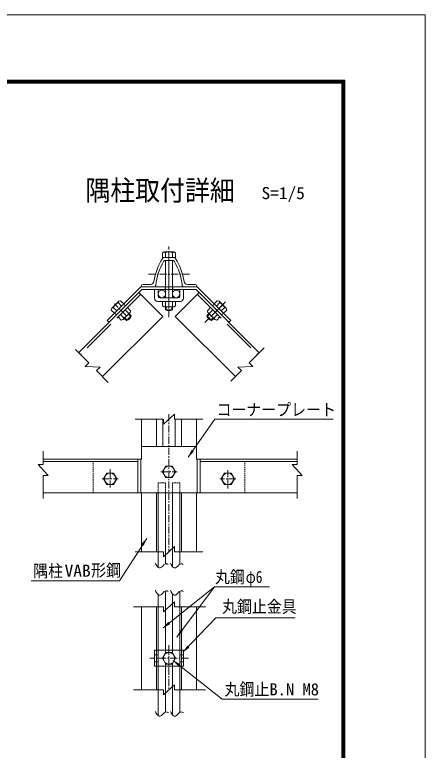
# Model space of a CAD drawing. Units: millimetres, scale not verified, with parts at other scales. Extents: x -4455 to 4455, y -3150 to 3150.
# Drawn here: x 2993 to 4455, y 531 to 3150 of the extents above; entities that cross this region are included whole.
import ezdxf
from ezdxf.enums import TextEntityAlignment as Align

# ---------------------------------------------------------------- set-up
doc = ezdxf.new("R2010")
doc.units = ezdxf.units.MM
doc.header["$LTSCALE"] = 20
for name, pattern in [('DASHED', [7.5, 6, -1.5]), ('USER1', [2, 1.25, -0.25, 0.25, -0.25]), ('USER2', [0.375, 0.25, -0.125]), ('USER4', [4.7625, 3.175, -1.5875])]:
    doc.linetypes.add(name, pattern=pattern)
doc.layers.add('0-3_7詳細', color=7, linetype='Continuous', lineweight=18)
doc.layers.add('0-E_D-TTL', color=7, linetype='Continuous', lineweight=18)
doc.styles.add('ＭＳ ゴシック', font='')
doc.styles.get('ＭＳ ゴシック').set_extended_font_data('MS Gothic')

msp = doc.modelspace()

# ---------------------------------------------------------------- linework, layer by layer
at = {"layer": '0-3_7詳細'}
for p, q in [((3524.71, 2305.48), (3518.83, 2302.09)), ((3524.71, 2305.48), (3559.99, 2305.48)), ((3559.99, 2305.48), (3565.87, 2302.09)), ((3518.83, 2302.09), (3518.83, 2286.28)), ((3518.83, 2286.28), (3565.87, 2286.28)), ((3542.35, 2286.28), (3519.85, 2286.28)), ((3559.13, 2286.28), (3525.56, 2286.28)), ((3530.35, 2302.09), (3530.35, 2286.28)), ((3554.35, 2302.09), (3554.35, 2286.28)), ((3565.87, 2302.09), (3565.87, 2286.28)), ((3529.78, 2275.78), (3554.91, 2275.78)), ((3530.35, 2275.78), (3530.35, 2141.68)), ((3554.35, 2275.78), (3554.35, 2141.68)), ((3441.85, 2181.28), (3322.36, 2061.8)), ((3642.85, 2181.28), (3441.85, 2181.28)), ((3444.85, 2185.78), (3444.85, 2181.28)), ((3489.61, 2181.28), (3444.85, 2181.28)), ((3476.51, 2190.28), (3449.35, 2190.28)), ((3595.08, 2181.28), (3639.85, 2181.28)), ((3608.18, 2190.28), (3635.35, 2190.28)), ((3639.85, 2185.78), (3639.85, 2181.28)), ((3642.85, 2181.28), (3762.33, 2061.8)), ((3445.82, 2171.68), (3220.7, 1946.56)), ((3445.82, 2171.68), (3329.15, 2055.01)), ((3520.07, 2076.22), (3435.22, 2161.07)), ((3638.87, 2171.68), (3445.82, 2171.68)), ((3564.62, 2076.22), (3649.48, 2161.07)), ((3638.87, 2171.68), (3863.99, 1946.56)), ((3638.87, 2171.68), (3755.54, 2055.01)), ((3363.69, 2130.27), (3338.74, 2105.33)), ((3362.1, 2123.88), (3373.27, 2112.71)), ((3363.69, 2130.27), (3370.24, 2132.03)), ((3370.24, 2132.03), (3381.42, 2120.85)), ((3565.87, 2129.08), (3518.83, 2129.08)), ((3518.83, 2113.21), (3518.83, 2129.08)), ((3530.35, 2111.94), (3530.35, 2129.08)), ((3554.35, 2111.94), (3554.35, 2129.08)), ((3565.87, 2113.21), (3565.87, 2129.08)), ((3714.45, 2132.03), (3703.27, 2120.85)), ((3722.59, 2123.88), (3711.42, 2112.71)), ((3721.01, 2130.27), (3714.45, 2132.03)), ((3721.01, 2130.27), (3745.95, 2105.33)), ((3338.74, 2105.33), (3336.98, 2098.77)), ((3336.98, 2098.77), (3348.16, 2087.59)), ((3345.13, 2106.91), (3356.3, 2095.74)), ((3381.42, 2120.85), (3348.16, 2087.59)), ((3361.31, 2074.44), (3394.57, 2107.7)), ((3398.55, 2087.43), (3386.43, 2099.56)), ((3405.8, 2096.48), (3394.57, 2107.7)), ((3404.07, 2090.05), (3405.8, 2096.48)), ((3524.59, 2109.88), (3518.83, 2113.21)), ((3560.11, 2109.88), (3524.59, 2109.88)), ((3530.35, 2109.88), (3530.35, 2099.22)), ((3554.35, 2099.22), (3530.35, 2099.22)), ((3554.35, 2109.88), (3554.35, 2099.22)), ((3560.11, 2109.88), (3565.87, 2113.21)), ((3678.9, 2096.48), (3690.12, 2107.7)), ((3680.62, 2090.05), (3678.9, 2096.48)), ((3686.15, 2087.43), (3698.27, 2099.56)), ((3723.38, 2074.44), (3690.12, 2107.7)), ((3703.27, 2120.85), (3736.54, 2087.59)), ((3739.57, 2106.91), (3728.39, 2095.74)), ((3747.71, 2098.77), (3736.54, 2087.59)), ((3745.95, 2105.33), (3747.71, 2098.77)), ((3520.07, 2076.22), (3305.56, 1861.71)), ((3372.53, 2063.21), (3361.31, 2074.44)), ((3381.58, 2070.46), (3369.46, 2082.58)), ((3378.96, 2064.94), (3404.07, 2090.05)), ((3390.57, 2061.47), (3407.54, 2078.44)), ((3400, 2085.98), (3407.54, 2078.44)), ((3564.62, 2076.22), (3779.14, 1861.71)), ((3684.69, 2085.98), (3677.15, 2078.44)), ((3694.12, 2061.47), (3677.15, 2078.44)), ((3705.73, 2064.94), (3680.62, 2090.05)), ((3703.12, 2070.46), (3715.24, 2082.58)), ((3712.16, 2063.21), (3723.38, 2074.44)), ((3329.15, 2055.01), (3322.36, 2061.8)), ((3378.96, 2064.94), (3372.53, 2063.21)), ((3383.03, 2069.01), (3390.57, 2061.47)), ((3701.66, 2069.01), (3694.12, 2061.47)), ((3705.73, 2064.94), (3712.16, 2063.21)), ((3755.54, 2055.01), (3762.33, 2061.8)), ((3444.85, 1710.45), (3444.85, 1567.96)), ((3639.85, 1710.45), (3639.85, 1567.96)), ((3444.85, 1612.96), (3639.85, 1612.96)), ((3444.85, 1567.96), (3094.1, 1567.96)), ((3431.24, 1558.96), (3094.1, 1558.96)), ((3431.24, 1567.96), (3431.24, 1447.96)), ((3441.85, 1567.96), (3441.85, 1447.96)), ((3639.85, 1567.96), (3998.45, 1567.96)), ((3642.85, 1567.96), (3642.85, 1447.96)), ((3653.45, 1567.96), (3653.45, 1447.96)), ((3653.45, 1558.96), (3996.2, 1558.96)), ((3470.26, 1447.96), (3094.1, 1447.96)), ((3444.85, 1447.96), (3444.85, 1238.3)), ((3444.85, 1447.96), (3639.85, 1447.96)), ((3503.4, 1447.96), (3503.4, 1182.41)), ((3530.4, 1447.96), (3530.4, 1194.78)), ((3554.3, 1447.96), (3554.3, 1185.18)), ((3581.3, 1447.96), (3581.3, 1193.79)), ((3616.69, 1447.96), (3998.45, 1447.96)), ((3639.85, 1447.96), (3639.85, 1238.3)), ((3503.4, 887.04), (3503.4, 1085.98)), ((3530.4, 887.04), (3530.4, 1098.35)), ((3554.3, 887.04), (3554.3, 1088.75)), ((3581.3, 887.04), (3581.3, 1097.36)), ((3444.85, 1042.21), (3444.85, 746.08)), ((3639.85, 1042.21), (3639.85, 746.08)), ((3593.95, 887.04), (3490.75, 887.04)), ((3490.75, 887.04), (3490.75, 830.04)), ((3593.95, 887.04), (3593.95, 830.04)), ((3593.95, 830.04), (3490.75, 830.04)), ((3503.4, 830.04), (3503.4, 654.72)), ((3530.4, 830.04), (3530.4, 667.1)), ((3554.3, 830.04), (3554.3, 657.5)), ((3581.3, 830.04), (3581.3, 666.11))]:
    msp.add_line(p, q, dxfattribs=at)
at = {"layer": '0-3_7詳細', "color": 1, "linetype": 'USER1'}
for p, q in [((3542.35, 2073.83), (3542.35, 2325.61)), ((3542.35, 2304.3), (3542.35, 2145.72)), ((3542.35, 2289.08), (3542.35, 2157.46)), ((3542.35, 2257.1), (3542.35, 2109.78)), ((3614.89, 2226.58), (3468.17, 2226.58)), ((3542.35, 2242.01), (3542.35, 2109.78)), ((3542.35, 2152.95), (3542.35, 2118.56)), ((3669.8, 2054.12), (3744.79, 2129.1)), ((3389.3, 2079.71), (3348.13, 2120.88)), ((3389.3, 2079.71), (3348.13, 2120.88)), ((3695.39, 2079.71), (3736.56, 2120.88)), ((3695.39, 2079.71), (3736.56, 2120.88)), ((3542.35, 1727.86), (3542.35, 1238.3)), ((3332.87, 1532.14), (3332.87, 1462.75)), ((3332.87, 1521.92), (3332.87, 1474.08)), ((3513.79, 1522.96), (3570.91, 1522.96)), ((3751.82, 1463.77), (3751.82, 1533.16)), ((3751.82, 1473.99), (3751.82, 1521.83)), ((3304.31, 1497.96), (3361.43, 1497.96)), ((3780.38, 1497.96), (3723.26, 1497.96)), ((3542.35, 904.94), (3542.35, 746.08)), ((3542.35, 896.67), (3542.35, 820.1)), ((3611.89, 858.54), (3474.54, 858.54))]:
    msp.add_line(p, q, dxfattribs=at)
at = {"layer": '0-3_7詳細', "color": 1, "linetype": 'USER2'}
for p, q in [((3528.85, 2181.28), (3528.85, 2171.68)), ((3555.85, 2181.28), (3555.85, 2171.68)), ((3387.49, 2113.34), (3380.7, 2120.13)), ((3387.49, 2113.34), (3380.7, 2120.13)), ((3697.21, 2113.34), (3703.99, 2120.13)), ((3697.21, 2113.34), (3703.99, 2120.13)), ((3355.67, 2081.52), (3348.88, 2088.31)), ((3355.67, 2081.52), (3348.88, 2088.31)), ((3729.03, 2081.52), (3735.81, 2088.31)), ((3729.03, 2081.52), (3735.81, 2088.31))]:
    msp.add_line(p, q, dxfattribs=at)
at = {"layer": '0-3_7詳細', "color": 3, "linetype": 'DASHED'}
for p, q in [((3441.58, 2154.71), (3227.07, 1940.2)), ((3643.11, 2154.71), (3857.63, 1940.2))]:
    msp.add_line(p, q, dxfattribs=at)
at = {"layer": '0-3_7詳細', "color": 3}
for p, q in [((3490.75, 2171.68), (3490.75, 2141.08)), ((3503.35, 2171.68), (3490.75, 2171.68)), ((3503.35, 2171.68), (3503.35, 2147.68)), ((3581.35, 2171.68), (3581.35, 2147.68)), ((3593.95, 2171.68), (3581.35, 2171.68)), ((3593.95, 2171.68), (3593.95, 2141.08)), ((3581.95, 2129.08), (3502.75, 2129.08)), ((3575.35, 2141.68), (3509.35, 2141.68)), ((3497.35, 1710.45), (3497.35, 1612.96)), ((3519.85, 1710.45), (3519.85, 1612.96)), ((3564.85, 1710.45), (3564.85, 1612.96)), ((3587.35, 1710.45), (3587.35, 1612.96)), ((3497.35, 1447.96), (3497.35, 1238.3)), ((3587.35, 1447.96), (3587.35, 1238.3)), ((3497.35, 1042.21), (3497.35, 746.08)), ((3587.35, 1042.21), (3587.35, 746.08))]:
    msp.add_line(p, q, dxfattribs=at)
at = {"layer": '0-3_7詳細', "color": 1}
for p, q in [((3532.75, 2109.88), (3532.75, 2098.01)), ((3551.95, 2109.88), (3551.95, 2098.01)), ((3384.73, 2070.71), (3393.12, 2062.31)), ((3398.3, 2084.28), (3406.7, 2075.89)), ((3686.39, 2084.28), (3677.99, 2075.89)), ((3699.96, 2070.71), (3691.57, 2062.31)), ((3704.78, 1113.67), (3570.37, 934.13))]:
    msp.add_line(p, q, dxfattribs=at)
at = {"layer": '0-3_7詳細', "color": 4}
for p, q in [((3256.76, 1910.51), (3208.89, 1958.37)), ((3827.94, 1910.51), (3881.37, 1963.94)), ((3256.76, 1910.51), (3244.03, 1897.78)), ((3244.03, 1897.78), (3296.9, 1895.82)), ((3284.17, 1883.09), (3296.9, 1895.82)), ((3840.66, 1897.78), (3787.79, 1895.82)), ((3800.52, 1883.09), (3787.79, 1895.82)), ((3827.94, 1910.51), (3840.66, 1897.78)), ((3284.17, 1883.09), (3326.02, 1841.25)), ((3800.52, 1883.09), (3762.37, 1844.94)), ((3522.96, 1710.45), (3421.65, 1710.45)), ((3522.96, 1692.45), (3561.73, 1728.45)), ((3522.96, 1710.45), (3522.96, 1692.45)), ((3561.73, 1710.45), (3561.73, 1728.45)), ((3561.73, 1710.45), (3663.04, 1710.45)), ((3094.1, 1548.46), (3094.1, 1595.98)), ((3998.45, 1548.46), (3998.45, 1595.98)), ((3076.1, 1548.46), (3112.1, 1509.69)), ((3094.1, 1548.46), (3076.1, 1548.46)), ((3980.45, 1548.46), (4016.45, 1509.69)), ((3998.45, 1548.46), (3980.45, 1548.46)), ((3094.1, 1509.69), (3094.1, 1427.16)), ((3094.1, 1509.69), (3112.1, 1509.69)), ((3998.45, 1509.69), (3998.45, 1427.16)), ((3998.45, 1509.69), (4016.45, 1509.69)), ((3522.96, 1238.3), (3421.65, 1238.3)), ((3522.96, 1220.3), (3561.73, 1256.3)), ((3522.96, 1238.3), (3522.96, 1220.3)), ((3561.73, 1238.3), (3561.73, 1256.3)), ((3561.73, 1238.3), (3663.04, 1238.3)), ((3522.96, 1024.21), (3561.73, 1060.21)), ((3561.73, 1042.21), (3561.73, 1060.21)), ((3522.96, 1042.21), (3415.77, 1042.21)), ((3522.96, 1042.21), (3522.96, 1024.21)), ((3561.73, 1042.21), (3671.93, 1042.21)), ((3522.96, 728.08), (3561.73, 764.08)), ((3561.73, 746.08), (3561.73, 764.08)), ((3522.96, 746.08), (3415.77, 746.08)), ((3522.96, 746.08), (3522.96, 728.08)), ((3561.73, 746.08), (3671.93, 746.08))]:
    msp.add_line(p, q, dxfattribs=at)
at = {"layer": '0-3_7詳細', "color": 3, "linetype": 'USER2'}
for p, q in [((3272.87, 1555.96), (3272.87, 1447.96)), ((3811.82, 1555.96), (3811.82, 1447.96)), ((3503.4, 1483.3), (3503.4, 1447.96)), ((3503.4, 1483.3), (3530.4, 1483.3)), ((3530.4, 1483.3), (3530.4, 1447.96)), ((3581.3, 1483.3), (3554.3, 1483.3)), ((3554.3, 1483.3), (3554.3, 1447.96)), ((3581.3, 1483.3), (3581.3, 1447.96))]:
    msp.add_line(p, q, dxfattribs=at)
at = {"layer": '0-3_7詳細', "color": 1, "linetype": 'USER4'}
for p, q in [((3503.35, 871.29), (3490.75, 871.29)), ((3503.35, 887.04), (3503.35, 830.04)), ((3530.4, 887.04), (3530.4, 878.58)), ((3554.3, 887.04), (3554.3, 878.58)), ((3581.35, 887.04), (3581.35, 830.04)), ((3581.35, 871.29), (3593.95, 871.29)), ((3503.35, 845.79), (3490.75, 845.79)), ((3530.4, 838.5), (3530.4, 830.04)), ((3554.3, 838.5), (3554.3, 830.04)), ((3581.35, 845.79), (3593.95, 845.79))]:
    msp.add_line(p, q, dxfattribs=at)
at = {"layer": '0-3_7詳細'}
for points in [[(4126.97, 1710.45), (3705.64, 1710.45), (3610.63, 1574.62)], [(3900.33, 1113.67), (3704.78, 1113.67), (3521.42, 966.94)], [(3992.18, 1002.64), (3709.64, 1002.64), (3592.12, 880.14)], [(4073.44, 712.97), (3731.13, 712.97), (3556.87, 851.22)]]:
    msp.add_lwpolyline(points, dxfattribs=at)
at = {"layer": '0-3_7詳細', "color": 3}
for points in [[(3565.87, 1522.96), (3554.11, 1543.33), (3530.59, 1543.33), (3518.83, 1522.96), (3530.59, 1502.59), (3554.11, 1502.59)], [(3356.39, 1497.96), (3344.63, 1518.32), (3321.11, 1518.32), (3309.35, 1497.96), (3321.11, 1477.59), (3344.63, 1477.59)], [(3728.3, 1497.96), (3740.06, 1477.59), (3763.58, 1477.59), (3775.34, 1497.96), (3763.58, 1518.32), (3740.06, 1518.32)], [(3565.87, 858.54), (3554.11, 878.91), (3530.59, 878.91), (3518.83, 858.54), (3530.59, 838.17), (3554.11, 838.17)]]:
    msp.add_lwpolyline(points, close=True, dxfattribs=at)
at = {"layer": '0-3_7詳細', "color": 1}
msp.add_lwpolyline([(3051.97, 1134.2), (3365.88, 1134.2), (3462.85, 1285.64)], dxfattribs=at)
at = {"layer": '0-3_7詳細', "color": 4}
for points in [[(3493.8, 1197.38), (3496.07, 1192.25), (3499.75, 1186.23), (3503.54, 1182.25), (3507.45, 1180.32), (3511.47, 1180.44), (3515.61, 1182.6), (3519.86, 1186.8), (3524.09, 1191.24), (3528.17, 1194.07), (3532.08, 1195.32), (3535.84, 1194.97), (3539.43, 1193.03), (3539.8, 1192.65)], [(3547.35, 1197.38), (3549.61, 1192.25), (3553.29, 1186.23), (3557.09, 1182.25), (3561, 1180.32), (3565.02, 1180.44), (3569.16, 1182.6), (3573.41, 1186.8), (3577.64, 1191.24), (3581.71, 1194.07), (3585.62, 1195.32), (3589.38, 1194.97), (3592.98, 1193.03), (3593.35, 1192.65)], [(3493.8, 1100.95), (3496.07, 1095.82), (3499.75, 1089.8), (3503.54, 1085.82), (3507.45, 1083.89), (3511.47, 1084.01), (3515.61, 1086.17), (3519.86, 1090.37), (3524.09, 1094.81), (3528.17, 1097.65), (3532.08, 1098.89), (3535.84, 1098.54), (3539.43, 1096.6), (3539.8, 1096.22)], [(3547.35, 1100.95), (3549.61, 1095.82), (3553.29, 1089.8), (3557.09, 1085.82), (3561, 1083.89), (3565.02, 1084.01), (3569.16, 1086.17), (3573.41, 1090.37), (3577.64, 1094.81), (3581.71, 1097.65), (3585.62, 1098.89), (3589.38, 1098.54), (3592.98, 1096.6), (3593.35, 1096.22)], [(3493.8, 669.7), (3496.07, 664.57), (3499.75, 658.55), (3503.54, 654.57), (3507.45, 652.64), (3511.47, 652.76), (3515.61, 654.92), (3519.86, 659.12), (3524.09, 663.56), (3528.17, 666.39), (3532.08, 667.64), (3535.84, 667.29), (3539.43, 665.35), (3539.8, 664.97)], [(3547.35, 669.7), (3549.61, 664.57), (3553.29, 658.55), (3557.09, 654.57), (3561, 652.64), (3565.02, 652.76), (3569.16, 654.92), (3573.41, 659.12), (3577.64, 663.56), (3581.71, 666.39), (3585.62, 667.64), (3589.38, 667.29), (3592.98, 665.35), (3593.35, 664.97)]]:
    msp.add_lwpolyline(points, dxfattribs=at)
at = {"layer": '0-3_7詳細', "color": 3}
for centre, radius in [((3516.9, 2156.31), 13.5), ((3567.8, 2156.31), 13.5), ((3542.35, 1522.96), 20.4), ((3332.87, 1497.96), 20.4), ((3751.82, 1497.96), 20.4), ((3542.35, 858.54), 20.4)]:
    msp.add_circle(centre, radius, dxfattribs=at)
at = {"layer": '0-3_7詳細'}
for centre, radius, start, end in [((3525.01, 2299.6), 5.88, 24.94299, 92.968), ((3542.35, 2282.57), 22.91, 58.40741, 121.59259), ((3559.68, 2299.6), 5.88, 87.032, 155.05701), ((3712.15, 2163.55), 226.8, 148.30182, 170.6662), ((3525.56, 2278.78), 7.5, 90, 148.30182), ((3559.13, 2278.78), 7.5, 31.69818, 90), ((3372.55, 2163.55), 226.8, 9.3338, 31.69818), ((3712.15, 2163.55), 217.8, 150.13204, 173.91336), ((3529.78, 2268.28), 7.5, 90, 150.13204), ((3554.91, 2268.28), 7.5, 29.86796, 90), ((3372.55, 2163.55), 217.8, 6.08664, 29.86796), ((3476.51, 2202.28), 12, 270, 350.6662), ((3608.18, 2202.28), 12, 189.3338, 270), ((3449.35, 2185.78), 4.5, 90, 180), ((3489.61, 2187.28), 6, 270, 353.91336), ((3595.08, 2187.28), 6, 186.08664, 270), ((3635.35, 2185.78), 4.5, 0, 90), ((3367.41, 2101.6), 22.91, 103.40741, 166.59259), ((3367.62, 2125.9), 5.88, 132.032, 200.05701), ((3717.07, 2125.9), 5.88, 339.94299, 47.968), ((3717.28, 2101.6), 22.91, 13.40741, 76.59259), ((3343.11, 2101.39), 5.88, 69.94299, 137.968), ((3524.59, 2118.97), 9.09, 270, 309.3382), ((3542.35, 2145.88), 36, 250.52878, 289.47122), ((3542.35, 2120), 24, 240, 300), ((3560.11, 2118.97), 9.09, 230.6618, 270), ((3741.58, 2101.39), 5.88, 42.032, 110.05701), ((3372.53, 2071.36), 9.09, 315, 354.3382), ((3366.06, 2102.95), 36, 295.52878, 334.47122), ((3384.36, 2084.65), 24, 285, 345), ((3397.65, 2096.48), 9.09, 275.6618, 315), ((3700.33, 2084.65), 24, 195, 255), ((3687.04, 2096.48), 9.09, 225, 264.3382), ((3718.63, 2102.95), 36, 205.52878, 244.47122), ((3712.16, 2071.36), 9.09, 185.6618, 225)]:
    msp.add_arc(centre, radius, start, end, dxfattribs=at)
at = {"layer": '0-3_7詳細', "color": 3}
for centre, radius, start, end in [((3502.75, 2141.08), 12, 180, 270), ((3509.35, 2147.68), 6, 180, 270), ((3575.35, 2147.68), 6, 270, 0), ((3581.95, 2141.08), 12, 270, 0)]:
    msp.add_arc(centre, radius, start, end, dxfattribs=at)
at = {"layer": '0-3_7詳細'}
for points in [[(3609.49, 1572.98), (3622.41, 1600.55), (3630.95, 1594.58)], [(3519.86, 965.69), (3540.02, 988.51), (3546.53, 980.37)], [(3590.74, 878.7), (3607.75, 903.95), (3615.27, 896.74)], [(3555.3, 852.47), (3582.04, 837.9), (3575.57, 829.74)]]:
    msp.add_solid(points, dxfattribs=at)
at = {"layer": '0-3_7詳細', "color": 1}
for points in [[(3463.93, 1287.32), (3452.14, 1259.25), (3443.37, 1264.87)], [(3569.17, 932.52), (3582.98, 959.66), (3591.32, 953.42)]]:
    msp.add_solid(points, dxfattribs=at)
at = {"layer": '0-E_D-TTL', "color": 2}
msp.add_lwpolyline([(-4454.77, 3150.45), (4454.93, 3150.45), (4454.93, -3149.97), (-4454.77, -3149.97)], close=True, dxfattribs=at)
at = {"layer": '0-E_D-TTL'}
for points in [[(-4168.38, 2917.11), (4168.55, 2917.11), (4168.55, -2916.62), (-4168.38, -2916.62)], [(-4165.73, 2914.45), (4165.9, 2914.45), (4165.9, -2913.97), (-4165.73, -2913.97)], [(-4163.08, 2911.8), (4163.25, 2911.8), (4163.25, -2911.32), (-4163.08, -2911.32)], [(-4160.43, 2909.15), (4160.59, 2909.15), (4160.59, -2908.67), (-4160.43, -2908.67)], [(-4157.78, 2906.5), (4157.94, 2906.5), (4157.94, -2906.02), (-4157.78, -2906.02)]]:
    msp.add_lwpolyline(points, close=True, dxfattribs=at)

# ---------------------------------------------------------------- texts
at = {"layer": '0-3_7詳細', "style": 'ＭＳ ゴシック', "width": 0.9}
msp.add_text('隅柱取付詳細', height=72.14, dxfattribs=at).set_placement((3244.93, 2466.98), align=Align.BOTTOM_LEFT)
at = {"layer": '0-3_7詳細', "color": 3, "style": 'ＭＳ ゴシック'}
for s, width, p in [('S=1/5', 1.05, (3871.71, 2480.68)), ('コーナープレート', 0.9, (3711.69, 1709.55)), ('隅柱', 0.9, (3058.64, 1135.02)), ('VAB', 1.05, (3170.73, 1135.83)), ('形鋼', 0.9, (3265.2, 1137.54)), ('丸鋼', 0.9, (3706.03, 1113.83)), ('φ6', 0.8, (3815.56, 1113.83)), ('丸鋼止金具', 0.9, (3731.36, 1008.04)), ('丸鋼止', 0.9, (3740.15, 713.62))]:
    msp.add_text(s, height=43.26, dxfattribs=dict(at, width=width)).set_placement(p, align=Align.BOTTOM_LEFT)
msp.add_text('B.N M8', height=43.26, dxfattribs=at).set_placement((3899.89, 713.62), align=Align.BOTTOM_LEFT)

doc.saveas('drawing.dxf')
